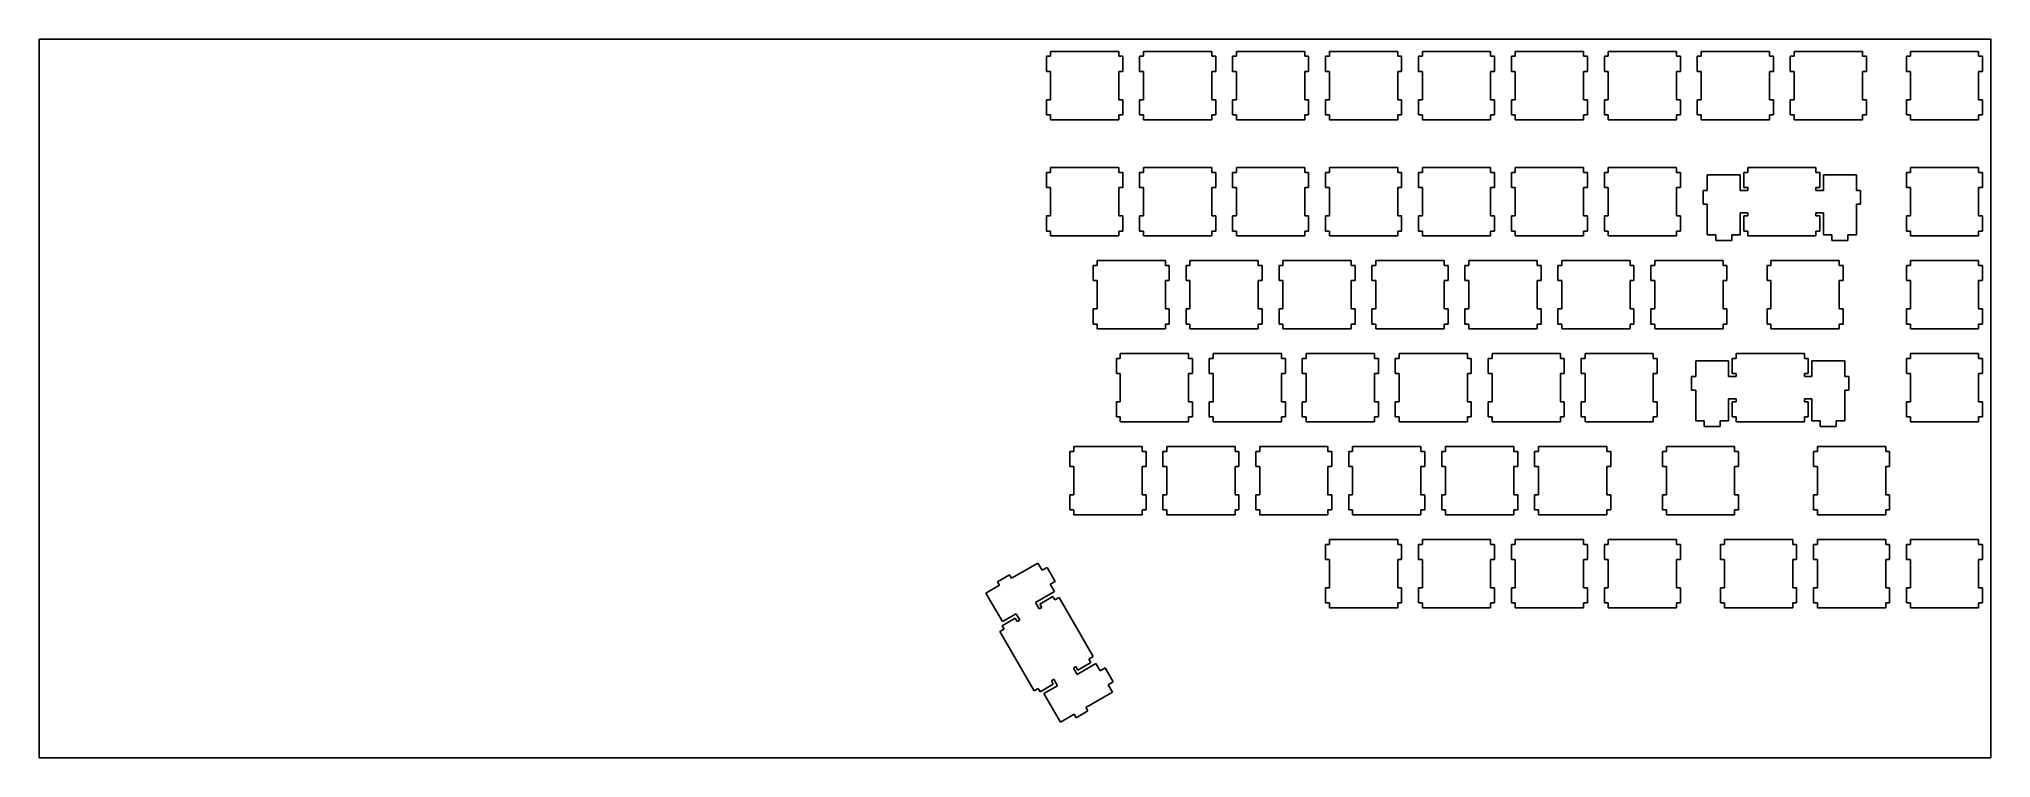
# Model space of a CAD drawing. Extents: x 0 to 400, y 0 to 148.
import ezdxf

# ---------------------------------------------------------------- set-up
doc = ezdxf.new("R2010")
doc.units = 0
doc.layers.get('0').update_dxf_attribs({"linetype": 'CONTINUOUS'})

msp = doc.modelspace()

# ---------------------------------------------------------------- linework, layer by layer
at = {"color": 0}
for p, q in [((0.0951, 147.719), (400.145, 147.719)), ((0.0951, 0.4231), (0.0951, 147.719)), ((207.407, 144.194), (206.606, 144.194)), ((206.606, 144.194), (206.606, 141.095)), ((207.407, 145.194), (207.407, 144.194)), ((221.407, 145.194), (207.407, 145.194)), ((221.407, 144.194), (221.407, 145.194)), ((222.206, 144.194), (221.407, 144.194)), ((222.206, 141.095), (222.206, 144.194)), ((226.457, 144.194), (225.656, 144.194)), ((225.656, 144.194), (225.656, 141.095)), ((226.457, 145.194), (226.457, 144.194)), ((240.457, 145.194), (226.457, 145.194)), ((240.457, 144.194), (240.457, 145.194)), ((241.256, 144.194), (240.457, 144.194)), ((241.256, 141.095), (241.256, 144.194)), ((245.507, 144.194), (244.706, 144.194)), ((244.706, 144.194), (244.706, 141.095)), ((245.507, 145.194), (245.507, 144.194)), ((259.507, 145.194), (245.507, 145.194)), ((259.507, 144.194), (259.507, 145.194)), ((260.306, 144.194), (259.507, 144.194)), ((260.306, 141.095), (260.306, 144.194)), ((264.557, 144.194), (263.756, 144.194)), ((263.756, 144.194), (263.756, 141.095)), ((264.557, 145.194), (264.557, 144.194)), ((278.557, 145.194), (264.557, 145.194)), ((278.557, 144.194), (278.557, 145.194)), ((279.356, 144.194), (278.557, 144.194)), ((279.356, 141.095), (279.356, 144.194)), ((283.607, 144.194), (282.806, 144.194)), ((282.806, 144.194), (282.806, 141.095)), ((283.607, 145.194), (283.607, 144.194)), ((297.607, 145.194), (283.607, 145.194)), ((297.607, 144.194), (297.607, 145.194)), ((298.406, 144.194), (297.607, 144.194)), ((298.406, 141.095), (298.406, 144.194)), ((302.657, 144.194), (301.856, 144.194)), ((301.856, 144.194), (301.856, 141.095)), ((302.657, 145.194), (302.657, 144.194)), ((316.657, 145.194), (302.657, 145.194)), ((316.657, 144.194), (316.657, 145.194)), ((317.456, 144.194), (316.657, 144.194)), ((317.456, 141.095), (317.456, 144.194)), ((321.707, 144.194), (320.906, 144.194)), ((320.906, 144.194), (320.906, 141.095)), ((321.707, 145.194), (321.707, 144.194)), ((335.707, 145.194), (321.707, 145.194)), ((335.707, 144.194), (335.707, 145.194)), ((336.506, 144.194), (335.707, 144.194)), ((336.506, 141.095), (336.506, 144.194)), ((340.757, 144.194), (339.956, 144.194)), ((339.956, 144.194), (339.956, 141.095)), ((340.757, 145.194), (340.757, 144.194)), ((354.757, 145.194), (340.757, 145.194)), ((354.757, 144.194), (354.757, 145.194)), ((355.558, 144.194), (354.757, 144.194)), ((355.558, 141.095), (355.558, 144.194)), ((359.809, 144.194), (359.008, 144.194)), ((359.008, 144.194), (359.008, 141.095)), ((359.809, 145.194), (359.809, 144.194)), ((373.807, 145.194), (359.809, 145.194)), ((373.807, 144.194), (373.807, 145.194)), ((374.608, 144.194), (373.807, 144.194)), ((374.608, 141.095), (374.608, 144.194)), ((383.621, 144.194), (382.82, 144.194)), ((382.82, 144.194), (382.82, 141.095)), ((383.621, 145.194), (383.621, 144.194)), ((397.619, 145.194), (383.621, 145.194)), ((397.619, 144.194), (397.619, 145.194)), ((398.42, 144.194), (397.619, 144.194)), ((398.42, 141.095), (398.42, 144.194)), ((400.145, 147.719), (400.145, 0.4231)), ((206.606, 141.095), (207.407, 141.095)), ((207.407, 141.095), (207.407, 135.295)), ((221.407, 135.295), (221.407, 141.095)), ((221.407, 141.095), (222.206, 141.095)), ((225.656, 141.095), (226.457, 141.095)), ((226.457, 141.095), (226.457, 135.295)), ((240.457, 135.295), (240.457, 141.095)), ((240.457, 141.095), (241.256, 141.095)), ((244.706, 141.095), (245.507, 141.095)), ((245.507, 141.095), (245.507, 135.295)), ((259.507, 135.295), (259.507, 141.095)), ((259.507, 141.095), (260.306, 141.095)), ((263.756, 141.095), (264.557, 141.095)), ((264.557, 141.095), (264.557, 135.295)), ((278.557, 135.295), (278.557, 141.095)), ((278.557, 141.095), (279.356, 141.095)), ((282.806, 141.095), (283.607, 141.095)), ((283.607, 141.095), (283.607, 135.295)), ((297.607, 135.295), (297.607, 141.095)), ((297.607, 141.095), (298.406, 141.095)), ((301.856, 141.095), (302.657, 141.095)), ((302.657, 141.095), (302.657, 135.295)), ((316.657, 135.295), (316.657, 141.095)), ((316.657, 141.095), (317.456, 141.095)), ((320.906, 141.095), (321.707, 141.095)), ((321.707, 141.095), (321.707, 135.295)), ((335.707, 135.295), (335.707, 141.095)), ((335.707, 141.095), (336.506, 141.095)), ((339.956, 141.095), (340.757, 141.095)), ((340.757, 141.095), (340.757, 135.295)), ((354.757, 135.295), (354.757, 141.095)), ((354.757, 141.095), (355.558, 141.095)), ((359.008, 141.095), (359.809, 141.095)), ((359.809, 141.095), (359.809, 135.295)), ((373.807, 135.295), (373.807, 141.095)), ((373.807, 141.095), (374.608, 141.095)), ((382.82, 141.095), (383.621, 141.095)), ((383.621, 141.095), (383.621, 135.295)), ((397.619, 135.295), (397.619, 141.095)), ((397.619, 141.095), (398.42, 141.095)), ((207.407, 135.295), (206.606, 135.295)), ((206.606, 135.295), (206.606, 132.194)), ((206.606, 132.194), (207.407, 132.194)), ((207.407, 132.194), (207.407, 131.195)), ((222.206, 135.295), (221.407, 135.295)), ((221.407, 131.195), (221.407, 132.194)), ((221.407, 132.194), (222.206, 132.194)), ((222.206, 132.194), (222.206, 135.295)), ((226.457, 135.295), (225.656, 135.295)), ((225.656, 135.295), (225.656, 132.194)), ((225.656, 132.194), (226.457, 132.194)), ((226.457, 132.194), (226.457, 131.195)), ((241.256, 135.295), (240.457, 135.295)), ((240.457, 131.195), (240.457, 132.194)), ((240.457, 132.194), (241.256, 132.194)), ((241.256, 132.194), (241.256, 135.295)), ((245.507, 135.295), (244.706, 135.295)), ((244.706, 135.295), (244.706, 132.194)), ((244.706, 132.194), (245.507, 132.194)), ((245.507, 132.194), (245.507, 131.195)), ((260.306, 135.295), (259.507, 135.295)), ((259.507, 131.195), (259.507, 132.194)), ((259.507, 132.194), (260.306, 132.194)), ((260.306, 132.194), (260.306, 135.295)), ((264.557, 135.295), (263.756, 135.295)), ((263.756, 135.295), (263.756, 132.194)), ((263.756, 132.194), (264.557, 132.194)), ((264.557, 132.194), (264.557, 131.195)), ((279.356, 135.295), (278.557, 135.295)), ((278.557, 131.195), (278.557, 132.194)), ((278.557, 132.194), (279.356, 132.194)), ((279.356, 132.194), (279.356, 135.295)), ((283.607, 135.295), (282.806, 135.295)), ((282.806, 135.295), (282.806, 132.194)), ((282.806, 132.194), (283.607, 132.194)), ((283.607, 132.194), (283.607, 131.195)), ((298.406, 135.295), (297.607, 135.295)), ((297.607, 131.195), (297.607, 132.194)), ((297.607, 132.194), (298.406, 132.194)), ((298.406, 132.194), (298.406, 135.295)), ((302.657, 135.295), (301.856, 135.295)), ((301.856, 135.295), (301.856, 132.194)), ((301.856, 132.194), (302.657, 132.194)), ((302.657, 132.194), (302.657, 131.195)), ((317.456, 135.295), (316.657, 135.295)), ((316.657, 131.195), (316.657, 132.194)), ((316.657, 132.194), (317.456, 132.194)), ((317.456, 132.194), (317.456, 135.295)), ((321.707, 135.295), (320.906, 135.295)), ((320.906, 135.295), (320.906, 132.194)), ((320.906, 132.194), (321.707, 132.194)), ((321.707, 132.194), (321.707, 131.195)), ((336.506, 135.295), (335.707, 135.295)), ((335.707, 131.195), (335.707, 132.194)), ((335.707, 132.194), (336.506, 132.194)), ((336.506, 132.194), (336.506, 135.295)), ((340.757, 135.295), (339.956, 135.295)), ((339.956, 135.295), (339.956, 132.194)), ((339.956, 132.194), (340.757, 132.194)), ((340.757, 132.194), (340.757, 131.195)), ((355.558, 135.295), (354.757, 135.295)), ((354.757, 131.195), (354.757, 132.194)), ((354.757, 132.194), (355.558, 132.194)), ((355.558, 132.194), (355.558, 135.295)), ((359.809, 135.295), (359.008, 135.295)), ((359.008, 135.295), (359.008, 132.194)), ((359.008, 132.194), (359.809, 132.194)), ((359.809, 132.194), (359.809, 131.195)), ((374.608, 135.295), (373.807, 135.295)), ((373.807, 131.195), (373.807, 132.194)), ((373.807, 132.194), (374.608, 132.194)), ((374.608, 132.194), (374.608, 135.295)), ((383.621, 135.295), (382.82, 135.295)), ((382.82, 135.295), (382.82, 132.194)), ((382.82, 132.194), (383.621, 132.194)), ((383.621, 132.194), (383.621, 131.195)), ((398.42, 135.295), (397.619, 135.295)), ((397.619, 131.195), (397.619, 132.194)), ((397.619, 132.194), (398.42, 132.194)), ((398.42, 132.194), (398.42, 135.295)), ((207.407, 131.195), (221.407, 131.195)), ((226.457, 131.195), (240.457, 131.195)), ((245.507, 131.195), (259.507, 131.195)), ((264.557, 131.195), (278.557, 131.195)), ((283.607, 131.195), (297.607, 131.195)), ((302.657, 131.195), (316.657, 131.195)), ((321.707, 131.195), (335.707, 131.195)), ((340.757, 131.195), (354.757, 131.195)), ((359.809, 131.195), (373.807, 131.195)), ((383.621, 131.195), (397.619, 131.195)), ((207.407, 120.383), (206.606, 120.383)), ((206.606, 120.383), (206.606, 117.282)), ((207.407, 121.382), (207.407, 120.383)), ((221.407, 121.382), (207.407, 121.382)), ((221.407, 120.383), (221.407, 121.382)), ((222.206, 120.383), (221.407, 120.383)), ((222.206, 117.282), (222.206, 120.383)), ((226.457, 120.383), (225.656, 120.383)), ((225.656, 120.383), (225.656, 117.282)), ((226.457, 121.382), (226.457, 120.383)), ((240.457, 121.382), (226.457, 121.382)), ((240.457, 120.383), (240.457, 121.382)), ((241.256, 120.383), (240.457, 120.383)), ((241.256, 117.282), (241.256, 120.383)), ((245.507, 120.383), (244.706, 120.383)), ((244.706, 120.383), (244.706, 117.282)), ((245.507, 121.382), (245.507, 120.383)), ((259.507, 121.382), (245.507, 121.382)), ((259.507, 120.383), (259.507, 121.382)), ((260.306, 120.383), (259.507, 120.383)), ((260.306, 117.282), (260.306, 120.383)), ((264.557, 120.383), (263.756, 120.383)), ((263.756, 120.383), (263.756, 117.282)), ((264.557, 121.382), (264.557, 120.383)), ((278.557, 121.382), (264.557, 121.382)), ((278.557, 120.383), (278.557, 121.382)), ((279.356, 120.383), (278.557, 120.383)), ((279.356, 117.282), (279.356, 120.383)), ((283.607, 120.383), (282.806, 120.383)), ((282.806, 120.383), (282.806, 117.282)), ((283.607, 121.382), (283.607, 120.383)), ((297.607, 121.382), (283.607, 121.382)), ((297.607, 120.383), (297.607, 121.382)), ((298.406, 120.383), (297.607, 120.383)), ((298.406, 117.282), (298.406, 120.383)), ((302.657, 120.383), (301.856, 120.383)), ((301.856, 120.383), (301.856, 117.282)), ((302.657, 121.382), (302.657, 120.383)), ((316.657, 121.382), (302.657, 121.382)), ((316.657, 120.383), (316.657, 121.382)), ((317.456, 120.383), (316.657, 120.383)), ((317.456, 117.282), (317.456, 120.383)), ((321.707, 120.383), (320.906, 120.383)), ((320.906, 120.383), (320.906, 117.282)), ((321.707, 121.382), (321.707, 120.383)), ((335.707, 121.382), (321.707, 121.382)), ((335.707, 120.383), (335.707, 121.382)), ((336.506, 120.383), (335.707, 120.383)), ((336.506, 117.282), (336.506, 120.383)), ((350.282, 120.383), (349.481, 120.383)), ((349.481, 120.383), (349.481, 117.282)), ((350.282, 121.382), (350.282, 120.383)), ((364.282, 121.382), (350.282, 121.382)), ((364.282, 120.383), (364.282, 121.382)), ((365.083, 120.383), (364.282, 120.383)), ((365.083, 117.282), (365.083, 120.383)), ((383.621, 120.383), (382.82, 120.383)), ((382.82, 120.383), (382.82, 117.282)), ((383.621, 121.382), (383.621, 120.383)), ((397.619, 121.382), (383.621, 121.382)), ((397.619, 120.383), (397.619, 121.382)), ((398.42, 120.383), (397.619, 120.383)), ((398.42, 117.282), (398.42, 120.383)), ((206.606, 117.282), (207.407, 117.282)), ((207.407, 117.282), (207.407, 111.482)), ((221.407, 111.482), (221.407, 117.282)), ((221.407, 117.282), (222.206, 117.282)), ((225.656, 117.282), (226.457, 117.282)), ((226.457, 117.282), (226.457, 111.482)), ((240.457, 111.482), (240.457, 117.282)), ((240.457, 117.282), (241.256, 117.282)), ((244.706, 117.282), (245.507, 117.282)), ((245.507, 117.282), (245.507, 111.482)), ((259.507, 111.482), (259.507, 117.282)), ((259.507, 117.282), (260.306, 117.282)), ((263.756, 117.282), (264.557, 117.282)), ((264.557, 117.282), (264.557, 111.482)), ((278.557, 111.482), (278.557, 117.282)), ((278.557, 117.282), (279.356, 117.282)), ((282.806, 117.282), (283.607, 117.282)), ((283.607, 117.282), (283.607, 111.482)), ((297.607, 111.482), (297.607, 117.282)), ((297.607, 117.282), (298.406, 117.282)), ((301.856, 117.282), (302.657, 117.282)), ((302.657, 117.282), (302.657, 111.482)), ((316.657, 111.482), (316.657, 117.282)), ((316.657, 117.282), (317.456, 117.282)), ((320.906, 117.282), (321.707, 117.282)), ((321.707, 117.282), (321.707, 111.482)), ((335.707, 111.482), (335.707, 117.282)), ((335.707, 117.282), (336.506, 117.282)), ((342.007, 116.683), (341.182, 116.683)), ((341.182, 116.683), (341.182, 113.882)), ((348.757, 119.913), (342.007, 119.913)), ((342.007, 119.913), (342.007, 116.683)), ((348.757, 116.683), (348.757, 119.913)), ((350.282, 116.683), (348.757, 116.683)), ((349.481, 117.282), (350.282, 117.282)), ((350.282, 117.282), (350.282, 116.683)), ((364.282, 116.683), (364.282, 117.282)), ((364.282, 117.282), (365.083, 117.282)), ((365.806, 116.683), (364.282, 116.683)), ((372.558, 119.913), (365.806, 119.913)), ((365.806, 119.913), (365.806, 116.683)), ((372.558, 116.683), (372.558, 119.913)), ((373.38, 116.683), (372.558, 116.683)), ((373.38, 113.882), (373.38, 116.683)), ((382.82, 117.282), (383.621, 117.282)), ((383.621, 117.282), (383.621, 111.482)), ((397.619, 111.482), (397.619, 117.282)), ((397.619, 117.282), (398.42, 117.282)), ((341.182, 113.882), (342.007, 113.882)), ((342.007, 113.882), (342.007, 107.612)), ((348.757, 107.612), (348.757, 112.083)), ((348.757, 112.083), (350.282, 112.083)), ((350.282, 112.083), (350.282, 111.482)), ((364.282, 111.482), (364.282, 112.083)), ((364.282, 112.083), (365.806, 112.083)), ((365.806, 112.083), (365.806, 107.612)), ((372.558, 107.612), (372.558, 113.882)), ((372.558, 113.882), (373.38, 113.882)), ((207.407, 111.482), (206.606, 111.482)), ((206.606, 111.482), (206.606, 108.383)), ((206.606, 108.383), (207.407, 108.383)), ((207.407, 108.383), (207.407, 107.382)), ((222.206, 111.482), (221.407, 111.482)), ((221.407, 107.382), (221.407, 108.383)), ((221.407, 108.383), (222.206, 108.383)), ((222.206, 108.383), (222.206, 111.482)), ((226.457, 111.482), (225.656, 111.482)), ((225.656, 111.482), (225.656, 108.383)), ((225.656, 108.383), (226.457, 108.383)), ((226.457, 108.383), (226.457, 107.382)), ((241.256, 111.482), (240.457, 111.482)), ((240.457, 107.382), (240.457, 108.383)), ((240.457, 108.383), (241.256, 108.383)), ((241.256, 108.383), (241.256, 111.482)), ((245.507, 111.482), (244.706, 111.482)), ((244.706, 111.482), (244.706, 108.383)), ((244.706, 108.383), (245.507, 108.383)), ((245.507, 108.383), (245.507, 107.382)), ((260.306, 111.482), (259.507, 111.482)), ((259.507, 107.382), (259.507, 108.383)), ((259.507, 108.383), (260.306, 108.383)), ((260.306, 108.383), (260.306, 111.482)), ((264.557, 111.482), (263.756, 111.482)), ((263.756, 111.482), (263.756, 108.383)), ((263.756, 108.383), (264.557, 108.383)), ((264.557, 108.383), (264.557, 107.382)), ((279.356, 111.482), (278.557, 111.482)), ((278.557, 107.382), (278.557, 108.383)), ((278.557, 108.383), (279.356, 108.383)), ((279.356, 108.383), (279.356, 111.482)), ((283.607, 111.482), (282.806, 111.482)), ((282.806, 111.482), (282.806, 108.383)), ((282.806, 108.383), (283.607, 108.383)), ((283.607, 108.383), (283.607, 107.382)), ((298.406, 111.482), (297.607, 111.482)), ((297.607, 107.382), (297.607, 108.383)), ((297.607, 108.383), (298.406, 108.383)), ((298.406, 108.383), (298.406, 111.482)), ((302.657, 111.482), (301.856, 111.482)), ((301.856, 111.482), (301.856, 108.383)), ((301.856, 108.383), (302.657, 108.383)), ((302.657, 108.383), (302.657, 107.382)), ((317.456, 111.482), (316.657, 111.482)), ((316.657, 107.382), (316.657, 108.383)), ((316.657, 108.383), (317.456, 108.383)), ((317.456, 108.383), (317.456, 111.482)), ((321.707, 111.482), (320.906, 111.482)), ((320.906, 111.482), (320.906, 108.383)), ((320.906, 108.383), (321.707, 108.383)), ((321.707, 108.383), (321.707, 107.382)), ((336.506, 111.482), (335.707, 111.482)), ((335.707, 107.382), (335.707, 108.383)), ((335.707, 108.383), (336.506, 108.383)), ((336.506, 108.383), (336.506, 111.482)), ((350.282, 111.482), (349.481, 111.482)), ((349.481, 111.482), (349.481, 108.383)), ((349.481, 108.383), (350.282, 108.383)), ((350.282, 108.383), (350.282, 107.382)), ((365.083, 111.482), (364.282, 111.482)), ((364.282, 107.382), (364.282, 108.383)), ((364.282, 108.383), (365.083, 108.383)), ((365.083, 108.383), (365.083, 111.482)), ((383.621, 111.482), (382.82, 111.482)), ((382.82, 111.482), (382.82, 108.383)), ((382.82, 108.383), (383.621, 108.383)), ((383.621, 108.383), (383.621, 107.382)), ((398.42, 111.482), (397.619, 111.482)), ((397.619, 107.382), (397.619, 108.383)), ((397.619, 108.383), (398.42, 108.383)), ((398.42, 108.383), (398.42, 111.482)), ((207.407, 107.382), (221.407, 107.382)), ((226.457, 107.382), (240.457, 107.382)), ((245.507, 107.382), (259.507, 107.382)), ((264.557, 107.382), (278.557, 107.382)), ((283.607, 107.382), (297.607, 107.382)), ((302.657, 107.382), (316.657, 107.382)), ((321.707, 107.382), (335.707, 107.382)), ((342.007, 107.612), (343.731, 107.612)), ((343.731, 107.612), (343.731, 106.412)), ((343.731, 106.412), (347.031, 106.412)), ((347.031, 106.412), (347.031, 107.612)), ((347.031, 107.612), (348.757, 107.612)), ((350.282, 107.382), (364.282, 107.382)), ((365.806, 107.612), (367.531, 107.612)), ((367.531, 107.612), (367.531, 106.412)), ((367.531, 106.412), (370.833, 106.412)), ((370.833, 106.412), (370.833, 107.612)), ((370.833, 107.612), (372.558, 107.612)), ((383.621, 107.382), (397.619, 107.382)), ((216.932, 101.333), (216.131, 101.333)), ((216.131, 101.333), (216.131, 98.232)), ((216.932, 102.332), (216.932, 101.333)), ((230.932, 102.332), (216.932, 102.332)), ((230.932, 101.333), (230.932, 102.332)), ((231.731, 101.333), (230.932, 101.333)), ((231.731, 98.232), (231.731, 101.333)), ((235.982, 101.333), (235.181, 101.333)), ((235.181, 101.333), (235.181, 98.232)), ((235.982, 102.332), (235.982, 101.333)), ((249.982, 102.332), (235.982, 102.332)), ((249.982, 101.333), (249.982, 102.332)), ((250.781, 101.333), (249.982, 101.333)), ((250.781, 98.232), (250.781, 101.333)), ((255.032, 101.333), (254.231, 101.333)), ((254.231, 101.333), (254.231, 98.232)), ((255.032, 102.332), (255.032, 101.333)), ((269.032, 102.332), (255.032, 102.332)), ((269.032, 101.333), (269.032, 102.332)), ((269.831, 101.333), (269.032, 101.333)), ((269.831, 98.232), (269.831, 101.333)), ((274.082, 101.333), (273.281, 101.333)), ((273.281, 101.333), (273.281, 98.232)), ((274.082, 102.332), (274.082, 101.333)), ((288.082, 102.332), (274.082, 102.332)), ((288.082, 101.333), (288.082, 102.332)), ((288.881, 101.333), (288.082, 101.333)), ((288.881, 98.232), (288.881, 101.333)), ((293.132, 101.333), (292.331, 101.333)), ((292.331, 101.333), (292.331, 98.232)), ((293.132, 102.332), (293.132, 101.333)), ((307.132, 102.332), (293.132, 102.332)), ((307.132, 101.333), (307.132, 102.332)), ((307.931, 101.333), (307.132, 101.333)), ((307.931, 98.232), (307.931, 101.333)), ((312.182, 101.333), (311.381, 101.333)), ((311.381, 101.333), (311.381, 98.232)), ((312.182, 102.332), (312.182, 101.333)), ((326.182, 102.332), (312.182, 102.332)), ((326.182, 101.333), (326.182, 102.332)), ((326.981, 101.333), (326.182, 101.333)), ((326.981, 98.232), (326.981, 101.333)), ((331.232, 101.333), (330.431, 101.333)), ((330.431, 101.333), (330.431, 98.232)), ((331.232, 102.332), (331.232, 101.333)), ((345.232, 102.332), (331.232, 102.332)), ((345.232, 101.333), (345.232, 102.332)), ((346.031, 101.333), (345.232, 101.333)), ((346.031, 98.232), (346.031, 101.333)), ((355.046, 101.333), (354.245, 101.333)), ((354.245, 101.333), (354.245, 98.232)), ((355.046, 102.332), (355.046, 101.333)), ((369.044, 102.332), (355.046, 102.332)), ((369.044, 101.333), (369.044, 102.332)), ((369.845, 101.333), (369.044, 101.333)), ((369.845, 98.232), (369.845, 101.333)), ((383.621, 101.333), (382.82, 101.333)), ((382.82, 101.333), (382.82, 98.232)), ((383.621, 102.332), (383.621, 101.333)), ((397.619, 102.332), (383.621, 102.332)), ((397.619, 101.333), (397.619, 102.332)), ((398.42, 101.333), (397.619, 101.333)), ((398.42, 98.232), (398.42, 101.333)), ((216.131, 98.232), (216.932, 98.232)), ((216.932, 98.232), (216.932, 92.432)), ((230.932, 92.432), (230.932, 98.232)), ((230.932, 98.232), (231.731, 98.232)), ((235.181, 98.232), (235.982, 98.232)), ((235.982, 98.232), (235.982, 92.432)), ((249.982, 92.432), (249.982, 98.232)), ((249.982, 98.232), (250.781, 98.232)), ((254.231, 98.232), (255.032, 98.232)), ((255.032, 98.232), (255.032, 92.432)), ((269.032, 92.432), (269.032, 98.232)), ((269.032, 98.232), (269.831, 98.232)), ((273.281, 98.232), (274.082, 98.232)), ((274.082, 98.232), (274.082, 92.432)), ((288.082, 92.432), (288.082, 98.232)), ((288.082, 98.232), (288.881, 98.232)), ((292.331, 98.232), (293.132, 98.232)), ((293.132, 98.232), (293.132, 92.432)), ((307.132, 92.432), (307.132, 98.232)), ((307.132, 98.232), (307.931, 98.232)), ((311.381, 98.232), (312.182, 98.232)), ((312.182, 98.232), (312.182, 92.432)), ((326.182, 92.432), (326.182, 98.232)), ((326.182, 98.232), (326.981, 98.232)), ((330.431, 98.232), (331.232, 98.232)), ((331.232, 98.232), (331.232, 92.432)), ((345.232, 92.432), (345.232, 98.232)), ((345.232, 98.232), (346.031, 98.232)), ((354.245, 98.232), (355.046, 98.232)), ((355.046, 98.232), (355.046, 92.432)), ((369.044, 92.432), (369.044, 98.232)), ((369.044, 98.232), (369.845, 98.232)), ((382.82, 98.232), (383.621, 98.232)), ((383.621, 98.232), (383.621, 92.432)), ((397.619, 92.432), (397.619, 98.232)), ((397.619, 98.232), (398.42, 98.232)), ((216.932, 92.432), (216.131, 92.432)), ((216.131, 92.432), (216.131, 89.3329)), ((231.731, 92.432), (230.932, 92.432)), ((231.731, 89.3329), (231.731, 92.432)), ((235.982, 92.432), (235.181, 92.432)), ((235.181, 92.432), (235.181, 89.3329)), ((250.781, 92.432), (249.982, 92.432)), ((250.781, 89.3329), (250.781, 92.432)), ((255.032, 92.432), (254.231, 92.432)), ((254.231, 92.432), (254.231, 89.3329)), ((269.831, 92.432), (269.032, 92.432)), ((269.831, 89.3329), (269.831, 92.432)), ((274.082, 92.432), (273.281, 92.432)), ((273.281, 92.432), (273.281, 89.3329)), ((288.881, 92.432), (288.082, 92.432)), ((288.881, 89.3329), (288.881, 92.432)), ((293.132, 92.432), (292.331, 92.432)), ((292.331, 92.432), (292.331, 89.3329)), ((307.931, 92.432), (307.132, 92.432)), ((307.931, 89.3329), (307.931, 92.432)), ((312.182, 92.432), (311.381, 92.432)), ((311.381, 92.432), (311.381, 89.3329)), ((326.981, 92.432), (326.182, 92.432)), ((326.981, 89.3329), (326.981, 92.432)), ((331.232, 92.432), (330.431, 92.432)), ((330.431, 92.432), (330.431, 89.3329)), ((346.031, 92.432), (345.232, 92.432)), ((346.031, 89.3329), (346.031, 92.432)), ((355.046, 92.432), (354.245, 92.432)), ((354.245, 92.432), (354.245, 89.3329)), ((369.845, 92.432), (369.044, 92.432)), ((369.845, 89.3329), (369.845, 92.432)), ((383.621, 92.432), (382.82, 92.432)), ((382.82, 92.432), (382.82, 89.3329)), ((398.42, 92.432), (397.619, 92.432)), ((398.42, 89.3329), (398.42, 92.432)), ((216.131, 89.3329), (216.932, 89.3329)), ((216.932, 89.3329), (216.932, 88.3324)), ((216.932, 88.3324), (230.932, 88.3324)), ((230.932, 88.3324), (230.932, 89.3329)), ((230.932, 89.3329), (231.731, 89.3329)), ((235.181, 89.3329), (235.982, 89.3329)), ((235.982, 89.3329), (235.982, 88.3324)), ((235.982, 88.3324), (249.982, 88.3324)), ((249.982, 88.3324), (249.982, 89.3329)), ((249.982, 89.3329), (250.781, 89.3329)), ((254.231, 89.3329), (255.032, 89.3329)), ((255.032, 89.3329), (255.032, 88.3324)), ((255.032, 88.3324), (269.032, 88.3324)), ((269.032, 88.3324), (269.032, 89.3329)), ((269.032, 89.3329), (269.831, 89.3329)), ((273.281, 89.3329), (274.082, 89.3329)), ((274.082, 89.3329), (274.082, 88.3324)), ((274.082, 88.3324), (288.082, 88.3324)), ((288.082, 88.3324), (288.082, 89.3329)), ((288.082, 89.3329), (288.881, 89.3329)), ((292.331, 89.3329), (293.132, 89.3329)), ((293.132, 89.3329), (293.132, 88.3324)), ((293.132, 88.3324), (307.132, 88.3324)), ((307.132, 88.3324), (307.132, 89.3329)), ((307.132, 89.3329), (307.931, 89.3329)), ((311.381, 89.3329), (312.182, 89.3329)), ((312.182, 89.3329), (312.182, 88.3324)), ((312.182, 88.3324), (326.182, 88.3324)), ((326.182, 88.3324), (326.182, 89.3329)), ((326.182, 89.3329), (326.981, 89.3329)), ((330.431, 89.3329), (331.232, 89.3329)), ((331.232, 89.3329), (331.232, 88.3324)), ((331.232, 88.3324), (345.232, 88.3324)), ((345.232, 88.3324), (345.232, 89.3329)), ((345.232, 89.3329), (346.031, 89.3329)), ((354.245, 89.3329), (355.046, 89.3329)), ((355.046, 89.3329), (355.046, 88.3324)), ((355.046, 88.3324), (369.044, 88.3324)), ((369.044, 88.3324), (369.044, 89.3329)), ((369.044, 89.3329), (369.845, 89.3329)), ((382.82, 89.3329), (383.621, 89.3329)), ((383.621, 89.3329), (383.621, 88.3324)), ((383.621, 88.3324), (397.619, 88.3324)), ((397.619, 88.3324), (397.619, 89.3329)), ((397.619, 89.3329), (398.42, 89.3329)), ((221.695, 82.2826), (220.894, 82.2826)), ((220.894, 82.2826), (220.894, 79.182)), ((221.695, 83.2817), (221.695, 82.2826)), ((235.694, 83.2817), (221.695, 83.2817)), ((235.694, 82.2826), (235.694, 83.2817)), ((236.495, 82.2826), (235.694, 82.2826)), ((236.495, 79.182), (236.495, 82.2826)), ((240.745, 82.2826), (239.944, 82.2826)), ((239.944, 82.2826), (239.944, 79.182)), ((240.745, 83.2817), (240.745, 82.2826)), ((254.744, 83.2817), (240.745, 83.2817)), ((254.744, 82.2826), (254.744, 83.2817)), ((255.545, 82.2826), (254.744, 82.2826)), ((255.545, 79.182), (255.545, 82.2826)), ((259.795, 82.2826), (258.994, 82.2826)), ((258.994, 82.2826), (258.994, 79.182)), ((259.795, 83.2817), (259.795, 82.2826)), ((273.794, 83.2817), (259.795, 83.2817)), ((273.794, 82.2826), (273.794, 83.2817)), ((274.595, 82.2826), (273.794, 82.2826)), ((274.595, 79.182), (274.595, 82.2826)), ((278.845, 82.2826), (278.044, 82.2826)), ((278.044, 82.2826), (278.044, 79.182)), ((278.845, 83.2817), (278.845, 82.2826)), ((292.844, 83.2817), (278.845, 83.2817)), ((292.844, 82.2826), (292.844, 83.2817)), ((293.645, 82.2826), (292.844, 82.2826)), ((293.645, 79.182), (293.645, 82.2826)), ((297.895, 82.2826), (297.094, 82.2826)), ((297.094, 82.2826), (297.094, 79.182)), ((297.895, 83.2817), (297.895, 82.2826)), ((311.894, 83.2817), (297.895, 83.2817)), ((311.894, 82.2826), (311.894, 83.2817)), ((312.695, 82.2826), (311.894, 82.2826)), ((312.695, 79.182), (312.695, 82.2826)), ((316.945, 82.2826), (316.144, 82.2826)), ((316.144, 82.2826), (316.144, 79.182)), ((316.945, 83.2817), (316.945, 82.2826)), ((330.944, 83.2817), (316.945, 83.2817)), ((330.944, 82.2826), (330.944, 83.2817)), ((331.745, 82.2826), (330.944, 82.2826)), ((331.745, 79.182), (331.745, 82.2826)), ((346.376, 81.8127), (339.626, 81.8127)), ((339.626, 81.8127), (339.626, 78.5827)), ((346.376, 78.5827), (346.376, 81.8127)), ((347.901, 82.2826), (347.1, 82.2826)), ((347.1, 82.2826), (347.1, 79.182)), ((347.901, 83.2817), (347.901, 82.2826)), ((361.901, 83.2817), (347.901, 83.2817)), ((361.901, 82.2826), (361.901, 83.2817)), ((362.701, 82.2826), (361.901, 82.2826)), ((362.701, 79.182), (362.701, 82.2826)), ((370.177, 81.8127), (363.425, 81.8127)), ((363.425, 81.8127), (363.425, 78.5827)), ((370.177, 78.5827), (370.177, 81.8127)), ((383.621, 82.2826), (382.82, 82.2826)), ((382.82, 82.2826), (382.82, 79.182)), ((383.621, 83.2817), (383.621, 82.2826)), ((397.619, 83.2817), (383.621, 83.2817)), ((397.619, 82.2826), (397.619, 83.2817)), ((398.42, 82.2826), (397.619, 82.2826)), ((398.42, 79.182), (398.42, 82.2826)), ((220.894, 79.182), (221.695, 79.182)), ((221.695, 79.182), (221.695, 73.382)), ((235.694, 73.382), (235.694, 79.182)), ((235.694, 79.182), (236.495, 79.182)), ((239.944, 79.182), (240.745, 79.182)), ((240.745, 79.182), (240.745, 73.382)), ((254.744, 73.382), (254.744, 79.182)), ((254.744, 79.182), (255.545, 79.182)), ((258.994, 79.182), (259.795, 79.182)), ((259.795, 79.182), (259.795, 73.382)), ((273.794, 73.382), (273.794, 79.182)), ((273.794, 79.182), (274.595, 79.182)), ((278.044, 79.182), (278.845, 79.182)), ((278.845, 79.182), (278.845, 73.382)), ((292.844, 73.382), (292.844, 79.182)), ((292.844, 79.182), (293.645, 79.182)), ((297.094, 79.182), (297.895, 79.182)), ((297.895, 79.182), (297.895, 73.382)), ((311.894, 73.382), (311.894, 79.182)), ((311.894, 79.182), (312.695, 79.182)), ((316.144, 79.182), (316.945, 79.182)), ((316.945, 79.182), (316.945, 73.382)), ((330.944, 73.382), (330.944, 79.182)), ((330.944, 79.182), (331.745, 79.182)), ((339.626, 78.5827), (338.8, 78.5827)), ((338.8, 78.5827), (338.8, 75.7823)), ((347.901, 78.5827), (346.376, 78.5827)), ((347.1, 79.182), (347.901, 79.182)), ((347.901, 79.182), (347.901, 78.5827)), ((361.901, 78.5827), (361.901, 79.182)), ((361.901, 79.182), (362.701, 79.182)), ((363.425, 78.5827), (361.901, 78.5827)), ((371.002, 78.5827), (370.177, 78.5827)), ((371.002, 75.7823), (371.002, 78.5827)), ((382.82, 79.182), (383.621, 79.182)), ((383.621, 79.182), (383.621, 73.382)), ((397.619, 73.382), (397.619, 79.182)), ((397.619, 79.182), (398.42, 79.182)), ((221.695, 73.382), (220.894, 73.382)), ((220.894, 73.382), (220.894, 70.2829)), ((236.495, 73.382), (235.694, 73.382)), ((236.495, 70.2829), (236.495, 73.382)), ((240.745, 73.382), (239.944, 73.382)), ((239.944, 73.382), (239.944, 70.2829)), ((255.545, 73.382), (254.744, 73.382)), ((255.545, 70.2829), (255.545, 73.382)), ((259.795, 73.382), (258.994, 73.382)), ((258.994, 73.382), (258.994, 70.2829)), ((274.595, 73.382), (273.794, 73.382)), ((274.595, 70.2829), (274.595, 73.382)), ((278.845, 73.382), (278.044, 73.382)), ((278.044, 73.382), (278.044, 70.2829)), ((293.645, 73.382), (292.844, 73.382)), ((293.645, 70.2829), (293.645, 73.382)), ((297.895, 73.382), (297.094, 73.382)), ((297.094, 73.382), (297.094, 70.2829)), ((312.695, 73.382), (311.894, 73.382)), ((312.695, 70.2829), (312.695, 73.382)), ((316.945, 73.382), (316.144, 73.382)), ((316.144, 73.382), (316.144, 70.2829)), ((331.745, 73.382), (330.944, 73.382)), ((331.745, 70.2829), (331.745, 73.382)), ((338.8, 75.7823), (339.626, 75.7823)), ((339.626, 75.7823), (339.626, 69.5124)), ((346.376, 69.5124), (346.376, 73.9828)), ((346.376, 73.9828), (347.901, 73.9828)), ((347.901, 73.382), (347.1, 73.382)), ((347.1, 73.382), (347.1, 70.2829)), ((347.901, 73.9828), (347.901, 73.382)), ((361.901, 73.382), (361.901, 73.9828)), ((361.901, 73.9828), (363.425, 73.9828)), ((362.701, 73.382), (361.901, 73.382)), ((362.701, 70.2829), (362.701, 73.382)), ((363.425, 73.9828), (363.425, 69.5124)), ((370.177, 69.5124), (370.177, 75.7823)), ((370.177, 75.7823), (371.002, 75.7823)), ((383.621, 73.382), (382.82, 73.382)), ((382.82, 73.382), (382.82, 70.2829)), ((398.42, 73.382), (397.619, 73.382)), ((398.42, 70.2829), (398.42, 73.382)), ((220.894, 70.2829), (221.695, 70.2829)), ((221.695, 70.2829), (221.695, 69.2824)), ((221.695, 69.2824), (235.694, 69.2824)), ((235.694, 69.2824), (235.694, 70.2829)), ((235.694, 70.2829), (236.495, 70.2829)), ((239.944, 70.2829), (240.745, 70.2829)), ((240.745, 70.2829), (240.745, 69.2824)), ((240.745, 69.2824), (254.744, 69.2824)), ((254.744, 69.2824), (254.744, 70.2829)), ((254.744, 70.2829), (255.545, 70.2829)), ((258.994, 70.2829), (259.795, 70.2829)), ((259.795, 70.2829), (259.795, 69.2824)), ((259.795, 69.2824), (273.794, 69.2824)), ((273.794, 69.2824), (273.794, 70.2829)), ((273.794, 70.2829), (274.595, 70.2829)), ((278.044, 70.2829), (278.845, 70.2829)), ((278.845, 70.2829), (278.845, 69.2824)), ((278.845, 69.2824), (292.844, 69.2824)), ((292.844, 69.2824), (292.844, 70.2829)), ((292.844, 70.2829), (293.645, 70.2829)), ((297.094, 70.2829), (297.895, 70.2829)), ((297.895, 70.2829), (297.895, 69.2824)), ((297.895, 69.2824), (311.894, 69.2824)), ((311.894, 69.2824), (311.894, 70.2829)), ((311.894, 70.2829), (312.695, 70.2829)), ((316.144, 70.2829), (316.945, 70.2829)), ((316.945, 70.2829), (316.945, 69.2824)), ((316.945, 69.2824), (330.944, 69.2824)), ((330.944, 69.2824), (330.944, 70.2829)), ((330.944, 70.2829), (331.745, 70.2829)), ((339.626, 69.5124), (341.351, 69.5124)), ((341.351, 69.5124), (341.351, 68.3122)), ((341.351, 68.3122), (344.65, 68.3122)), ((344.65, 68.3122), (344.65, 69.5124)), ((344.65, 69.5124), (346.376, 69.5124)), ((347.1, 70.2829), (347.901, 70.2829)), ((347.901, 70.2829), (347.901, 69.2824)), ((347.901, 69.2824), (361.901, 69.2824)), ((361.901, 69.2824), (361.901, 70.2829)), ((361.901, 70.2829), (362.701, 70.2829)), ((363.425, 69.5124), (365.15, 69.5124)), ((365.15, 69.5124), (365.15, 68.3122)), ((365.15, 68.3122), (368.452, 68.3122)), ((368.452, 68.3122), (368.452, 69.5124)), ((368.452, 69.5124), (370.177, 69.5124)), ((382.82, 70.2829), (383.621, 70.2829)), ((383.621, 70.2829), (383.621, 69.2824)), ((383.621, 69.2824), (397.619, 69.2824)), ((397.619, 69.2824), (397.619, 70.2829)), ((397.619, 70.2829), (398.42, 70.2829)), ((212.17, 64.2317), (212.17, 63.2326)), ((226.169, 64.2317), (212.17, 64.2317)), ((226.169, 63.2326), (226.169, 64.2317)), ((231.22, 64.2317), (231.22, 63.2326)), ((245.219, 64.2317), (231.22, 64.2317)), ((245.219, 63.2326), (245.219, 64.2317)), ((250.27, 64.2317), (250.27, 63.2326)), ((264.269, 64.2317), (250.27, 64.2317)), ((264.269, 63.2326), (264.269, 64.2317)), ((269.32, 64.2317), (269.32, 63.2326)), ((283.319, 64.2317), (269.32, 64.2317)), ((283.319, 63.2326), (283.319, 64.2317)), ((288.37, 64.2317), (288.37, 63.2326)), ((302.369, 64.2317), (288.37, 64.2317)), ((302.369, 63.2326), (302.369, 64.2317)), ((307.42, 64.2317), (307.42, 63.2326)), ((321.419, 64.2317), (307.42, 64.2317)), ((321.419, 63.2326), (321.419, 64.2317)), ((333.612, 64.2317), (333.612, 63.2326)), ((347.613, 64.2317), (333.612, 64.2317)), ((347.613, 63.2326), (347.613, 64.2317)), ((364.571, 64.2317), (364.571, 63.2326)), ((378.569, 64.2317), (364.571, 64.2317)), ((378.569, 63.2326), (378.569, 64.2317)), ((212.17, 63.2326), (211.369, 63.2326)), ((211.369, 63.2326), (211.369, 60.132)), ((211.369, 60.132), (212.17, 60.132)), ((212.17, 60.132), (212.17, 54.332)), ((226.97, 63.2326), (226.169, 63.2326)), ((226.169, 54.332), (226.169, 60.132)), ((226.169, 60.132), (226.97, 60.132)), ((226.97, 60.132), (226.97, 63.2326)), ((231.22, 63.2326), (230.419, 63.2326)), ((230.419, 63.2326), (230.419, 60.132)), ((230.419, 60.132), (231.22, 60.132)), ((231.22, 60.132), (231.22, 54.332)), ((246.02, 63.2326), (245.219, 63.2326)), ((245.219, 54.332), (245.219, 60.132)), ((245.219, 60.132), (246.02, 60.132)), ((246.02, 60.132), (246.02, 63.2326)), ((250.27, 63.2326), (249.469, 63.2326)), ((249.469, 63.2326), (249.469, 60.132)), ((249.469, 60.132), (250.27, 60.132)), ((250.27, 60.132), (250.27, 54.332)), ((265.07, 63.2326), (264.269, 63.2326)), ((264.269, 54.332), (264.269, 60.132)), ((264.269, 60.132), (265.07, 60.132)), ((265.07, 60.132), (265.07, 63.2326)), ((269.32, 63.2326), (268.519, 63.2326)), ((268.519, 63.2326), (268.519, 60.132)), ((268.519, 60.132), (269.32, 60.132)), ((269.32, 60.132), (269.32, 54.332)), ((284.12, 63.2326), (283.319, 63.2326)), ((283.319, 54.332), (283.319, 60.132)), ((283.319, 60.132), (284.12, 60.132)), ((284.12, 60.132), (284.12, 63.2326)), ((288.37, 63.2326), (287.569, 63.2326)), ((287.569, 63.2326), (287.569, 60.132)), ((287.569, 60.132), (288.37, 60.132)), ((288.37, 60.132), (288.37, 54.332)), ((303.17, 63.2326), (302.369, 63.2326)), ((302.369, 54.332), (302.369, 60.132)), ((302.369, 60.132), (303.17, 60.132)), ((303.17, 60.132), (303.17, 63.2326)), ((307.42, 63.2326), (306.619, 63.2326)), ((306.619, 63.2326), (306.619, 60.132)), ((306.619, 60.132), (307.42, 60.132)), ((307.42, 60.132), (307.42, 54.332)), ((322.22, 63.2326), (321.419, 63.2326)), ((321.419, 54.332), (321.419, 60.132)), ((321.419, 60.132), (322.22, 60.132)), ((322.22, 60.132), (322.22, 63.2326)), ((333.612, 63.2326), (332.813, 63.2326)), ((332.813, 63.2326), (332.813, 60.132)), ((332.813, 60.132), (333.612, 60.132)), ((333.612, 60.132), (333.612, 54.332)), ((348.412, 63.2326), (347.613, 63.2326)), ((347.613, 54.332), (347.613, 60.132)), ((347.613, 60.132), (348.412, 60.132)), ((348.412, 60.132), (348.412, 63.2326)), ((364.571, 63.2326), (363.77, 63.2326)), ((363.77, 63.2326), (363.77, 60.132)), ((363.77, 60.132), (364.571, 60.132)), ((364.571, 60.132), (364.571, 54.332)), ((379.37, 63.2326), (378.569, 63.2326)), ((378.569, 54.332), (378.569, 60.132)), ((378.569, 60.132), (379.37, 60.132)), ((379.37, 60.132), (379.37, 63.2326)), ((212.17, 54.332), (211.369, 54.332)), ((211.369, 54.332), (211.369, 51.2329)), ((226.97, 54.332), (226.169, 54.332)), ((226.97, 51.2329), (226.97, 54.332)), ((231.22, 54.332), (230.419, 54.332)), ((230.419, 54.332), (230.419, 51.2329)), ((246.02, 54.332), (245.219, 54.332)), ((246.02, 51.2329), (246.02, 54.332)), ((250.27, 54.332), (249.469, 54.332)), ((249.469, 54.332), (249.469, 51.2329)), ((265.07, 54.332), (264.269, 54.332)), ((265.07, 51.2329), (265.07, 54.332)), ((269.32, 54.332), (268.519, 54.332)), ((268.519, 54.332), (268.519, 51.2329)), ((284.12, 54.332), (283.319, 54.332)), ((284.12, 51.2329), (284.12, 54.332)), ((288.37, 54.332), (287.569, 54.332)), ((287.569, 54.332), (287.569, 51.2329)), ((303.17, 54.332), (302.369, 54.332)), ((303.17, 51.2329), (303.17, 54.332)), ((307.42, 54.332), (306.619, 54.332)), ((306.619, 54.332), (306.619, 51.2329)), ((322.22, 54.332), (321.419, 54.332)), ((322.22, 51.2329), (322.22, 54.332)), ((333.612, 54.332), (332.813, 54.332)), ((332.813, 54.332), (332.813, 51.2329)), ((348.412, 54.332), (347.613, 54.332)), ((348.412, 51.2329), (348.412, 54.332)), ((364.571, 54.332), (363.77, 54.332)), ((363.77, 54.332), (363.77, 51.2329)), ((379.37, 54.332), (378.569, 54.332)), ((379.37, 51.2329), (379.37, 54.332)), ((211.369, 51.2329), (212.17, 51.2329)), ((212.17, 51.2329), (212.17, 50.2324)), ((212.17, 50.2324), (226.169, 50.2324)), ((226.169, 50.2324), (226.169, 51.2329)), ((226.169, 51.2329), (226.97, 51.2329)), ((230.419, 51.2329), (231.22, 51.2329)), ((231.22, 51.2329), (231.22, 50.2324)), ((231.22, 50.2324), (245.219, 50.2324)), ((245.219, 50.2324), (245.219, 51.2329)), ((245.219, 51.2329), (246.02, 51.2329)), ((249.469, 51.2329), (250.27, 51.2329)), ((250.27, 51.2329), (250.27, 50.2324)), ((250.27, 50.2324), (264.269, 50.2324)), ((264.269, 50.2324), (264.269, 51.2329)), ((264.269, 51.2329), (265.07, 51.2329)), ((268.519, 51.2329), (269.32, 51.2329)), ((269.32, 51.2329), (269.32, 50.2324)), ((269.32, 50.2324), (283.319, 50.2324)), ((283.319, 50.2324), (283.319, 51.2329)), ((283.319, 51.2329), (284.12, 51.2329)), ((287.569, 51.2329), (288.37, 51.2329)), ((288.37, 51.2329), (288.37, 50.2324)), ((288.37, 50.2324), (302.369, 50.2324)), ((302.369, 50.2324), (302.369, 51.2329)), ((302.369, 51.2329), (303.17, 51.2329)), ((306.619, 51.2329), (307.42, 51.2329)), ((307.42, 51.2329), (307.42, 50.2324)), ((307.42, 50.2324), (321.419, 50.2324)), ((321.419, 50.2324), (321.419, 51.2329)), ((321.419, 51.2329), (322.22, 51.2329)), ((332.813, 51.2329), (333.612, 51.2329)), ((333.612, 51.2329), (333.612, 50.2324)), ((333.612, 50.2324), (347.613, 50.2324)), ((347.613, 50.2324), (347.613, 51.2329)), ((347.613, 51.2329), (348.412, 51.2329)), ((363.77, 51.2329), (364.571, 51.2329)), ((364.571, 51.2329), (364.571, 50.2324)), ((364.571, 50.2324), (378.569, 50.2324)), ((378.569, 50.2324), (378.569, 51.2329)), ((378.569, 51.2329), (379.37, 51.2329)), ((264.557, 44.1826), (263.756, 44.1826)), ((263.756, 44.1826), (263.756, 41.082)), ((264.557, 45.1817), (264.557, 44.1826)), ((278.557, 45.1817), (264.557, 45.1817)), ((278.557, 44.1826), (278.557, 45.1817)), ((279.356, 44.1826), (278.557, 44.1826)), ((279.356, 41.082), (279.356, 44.1826)), ((283.607, 44.1826), (282.806, 44.1826)), ((282.806, 44.1826), (282.806, 41.082)), ((283.607, 45.1817), (283.607, 44.1826)), ((297.607, 45.1817), (283.607, 45.1817)), ((297.607, 44.1826), (297.607, 45.1817)), ((298.406, 44.1826), (297.607, 44.1826)), ((298.406, 41.082), (298.406, 44.1826)), ((302.657, 44.1826), (301.856, 44.1826)), ((301.856, 44.1826), (301.856, 41.082)), ((302.657, 45.1817), (302.657, 44.1826)), ((316.657, 45.1817), (302.657, 45.1817)), ((316.657, 44.1826), (316.657, 45.1817)), ((317.456, 44.1826), (316.657, 44.1826)), ((317.456, 41.082), (317.456, 44.1826)), ((321.707, 44.1826), (320.906, 44.1826)), ((320.906, 44.1826), (320.906, 41.082)), ((321.707, 45.1817), (321.707, 44.1826)), ((335.707, 45.1817), (321.707, 45.1817)), ((335.707, 44.1826), (335.707, 45.1817)), ((336.506, 44.1826), (335.707, 44.1826)), ((336.506, 41.082), (336.506, 44.1826)), ((345.52, 44.1826), (344.719, 44.1826)), ((344.719, 44.1826), (344.719, 41.082)), ((345.52, 45.1817), (345.52, 44.1826)), ((359.519, 45.1817), (345.52, 45.1817)), ((359.519, 44.1826), (359.519, 45.1817)), ((360.32, 44.1826), (359.519, 44.1826)), ((360.32, 41.082), (360.32, 44.1826)), ((364.571, 44.1826), (363.77, 44.1826)), ((363.77, 44.1826), (363.77, 41.082)), ((364.571, 45.1817), (364.571, 44.1826)), ((378.569, 45.1817), (364.571, 45.1817)), ((378.569, 44.1826), (378.569, 45.1817)), ((379.37, 44.1826), (378.569, 44.1826)), ((379.37, 41.082), (379.37, 44.1826)), ((383.621, 44.1826), (382.82, 44.1826)), ((382.82, 44.1826), (382.82, 41.082)), ((383.621, 45.1817), (383.621, 44.1826)), ((397.619, 45.1817), (383.621, 45.1817)), ((397.619, 44.1826), (397.619, 45.1817)), ((398.42, 44.1826), (397.619, 44.1826)), ((398.42, 41.082), (398.42, 44.1826)), ((204.811, 40.3599), (199.38, 37.2251)), ((205.674, 38.8662), (204.811, 40.3599)), ((263.756, 41.082), (264.557, 41.082)), ((264.557, 41.082), (264.557, 35.282)), ((278.557, 35.282), (278.557, 41.082)), ((278.557, 41.082), (279.356, 41.082)), ((282.806, 41.082), (283.607, 41.082)), ((283.607, 41.082), (283.607, 35.282)), ((297.607, 35.282), (297.607, 41.082)), ((297.607, 41.082), (298.406, 41.082)), ((301.856, 41.082), (302.657, 41.082)), ((302.657, 41.082), (302.657, 35.282)), ((316.657, 35.282), (316.657, 41.082)), ((316.657, 41.082), (317.456, 41.082)), ((320.906, 41.082), (321.707, 41.082)), ((321.707, 41.082), (321.707, 35.282)), ((335.707, 35.282), (335.707, 41.082)), ((335.707, 41.082), (336.506, 41.082)), ((344.719, 41.082), (345.52, 41.082)), ((345.52, 41.082), (345.52, 35.282)), ((359.519, 35.282), (359.519, 41.082)), ((359.519, 41.082), (360.32, 41.082)), ((363.77, 41.082), (364.571, 41.082)), ((364.571, 41.082), (364.571, 35.282)), ((378.569, 35.282), (378.569, 41.082)), ((378.569, 41.082), (379.37, 41.082)), ((382.82, 41.082), (383.621, 41.082)), ((383.621, 41.082), (383.621, 35.282)), ((397.619, 35.282), (397.619, 41.082)), ((397.619, 41.082), (398.42, 41.082)), ((198.968, 37.9388), (196.544, 36.54)), ((196.544, 36.54), (196.956, 35.8249)), ((199.38, 37.2251), (198.968, 37.9388)), ((206.713, 39.467), (205.674, 38.8662)), ((208.362, 36.6088), (206.713, 39.467)), ((207.323, 36.008), (208.362, 36.6088)), ((208.186, 34.5143), (207.323, 36.008)), ((196.956, 35.8249), (194.159, 34.2098)), ((194.159, 34.2098), (197.534, 28.3641)), ((204.315, 32.2792), (208.186, 34.5143)), ((205.077, 30.959), (204.315, 32.2792)), ((207.881, 33.5015), (205.197, 31.9512)), ((208.281, 32.8097), (207.881, 33.5015)), ((209.147, 33.3099), (208.281, 32.8097)), ((216.148, 21.1846), (209.147, 33.3099)), ((264.557, 35.282), (263.756, 35.282)), ((263.756, 35.282), (263.756, 32.1827)), ((263.756, 32.1827), (264.557, 32.1827)), ((264.557, 32.1827), (264.557, 31.1822)), ((279.356, 35.282), (278.557, 35.282)), ((278.557, 31.1822), (278.557, 32.1827)), ((278.557, 32.1827), (279.356, 32.1827)), ((279.356, 32.1827), (279.356, 35.282)), ((283.607, 35.282), (282.806, 35.282)), ((282.806, 35.282), (282.806, 32.1827)), ((282.806, 32.1827), (283.607, 32.1827)), ((283.607, 32.1827), (283.607, 31.1822)), ((298.406, 35.282), (297.607, 35.282)), ((297.607, 31.1822), (297.607, 32.1827)), ((297.607, 32.1827), (298.406, 32.1827)), ((298.406, 32.1827), (298.406, 35.282)), ((302.657, 35.282), (301.856, 35.282)), ((301.856, 35.282), (301.856, 32.1827)), ((301.856, 32.1827), (302.657, 32.1827)), ((302.657, 32.1827), (302.657, 31.1822)), ((317.456, 35.282), (316.657, 35.282)), ((316.657, 31.1822), (316.657, 32.1827)), ((316.657, 32.1827), (317.456, 32.1827)), ((317.456, 32.1827), (317.456, 35.282)), ((321.707, 35.282), (320.906, 35.282)), ((320.906, 35.282), (320.906, 32.1827)), ((320.906, 32.1827), (321.707, 32.1827)), ((321.707, 32.1827), (321.707, 31.1822)), ((336.506, 35.282), (335.707, 35.282)), ((335.707, 31.1822), (335.707, 32.1827)), ((335.707, 32.1827), (336.506, 32.1827)), ((336.506, 32.1827), (336.506, 35.282)), ((345.52, 35.282), (344.719, 35.282)), ((344.719, 35.282), (344.719, 32.1827)), ((344.719, 32.1827), (345.52, 32.1827)), ((345.52, 32.1827), (345.52, 31.1822)), ((360.32, 35.282), (359.519, 35.282)), ((359.519, 31.1822), (359.519, 32.1827)), ((359.519, 32.1827), (360.32, 32.1827)), ((360.32, 32.1827), (360.32, 35.282)), ((364.571, 35.282), (363.77, 35.282)), ((363.77, 35.282), (363.77, 32.1827)), ((363.77, 32.1827), (364.571, 32.1827)), ((364.571, 32.1827), (364.571, 31.1822)), ((379.37, 35.282), (378.569, 35.282)), ((378.569, 31.1822), (378.569, 32.1827)), ((378.569, 32.1827), (379.37, 32.1827)), ((379.37, 32.1827), (379.37, 35.282)), ((383.621, 35.282), (382.82, 35.282)), ((382.82, 35.282), (382.82, 32.1827)), ((382.82, 32.1827), (383.621, 32.1827)), ((383.621, 32.1827), (383.621, 31.1822)), ((398.42, 35.282), (397.619, 35.282)), ((397.619, 31.1822), (397.619, 32.1827)), ((397.619, 32.1827), (398.42, 32.1827)), ((398.42, 32.1827), (398.42, 35.282)), ((200.174, 29.0518), (197.488, 27.5015)), ((197.534, 28.3641), (200.331, 29.9792)), ((200.574, 28.36), (200.174, 29.0518)), ((200.331, 29.9792), (201.093, 28.6591)), ((201.093, 28.6591), (200.574, 28.36)), ((205.596, 31.2594), (205.077, 30.959)), ((205.197, 31.9512), (205.596, 31.2594)), ((264.557, 31.1822), (278.557, 31.1822)), ((283.607, 31.1822), (297.607, 31.1822)), ((302.657, 31.1822), (316.657, 31.1822)), ((321.707, 31.1822), (335.707, 31.1822)), ((345.52, 31.1822), (359.519, 31.1822)), ((364.571, 31.1822), (378.569, 31.1822)), ((383.621, 31.1822), (397.619, 31.1822)), ((197.889, 26.8097), (197.022, 26.3095)), ((197.022, 26.3095), (204.023, 14.1841)), ((197.488, 27.5015), (197.889, 26.8097)), ((215.281, 20.6843), (216.148, 21.1846)), ((215.681, 19.9912), (215.281, 20.6843)), ((207.574, 16.2347), (208.093, 16.5351)), ((207.973, 15.5415), (207.574, 16.2347)), ((208.093, 16.5351), (208.855, 15.2149)), ((212.077, 18.835), (212.597, 19.1341)), ((212.839, 17.5149), (212.077, 18.835)), ((212.597, 19.1341), (212.997, 18.4409)), ((216.71, 19.7501), (212.839, 17.5149)), ((212.997, 18.4409), (215.681, 19.9912)), ((217.573, 18.2549), (216.71, 19.7501)), ((218.612, 18.8557), (217.573, 18.2549)), ((220.263, 15.9977), (218.612, 18.8557)), ((204.023, 14.1841), (204.888, 14.6844)), ((204.888, 14.6844), (205.289, 13.9912)), ((205.289, 13.9912), (207.973, 15.5415)), ((208.855, 15.2149), (206.058, 13.5999)), ((206.058, 13.5999), (209.433, 7.7529)), ((214.656, 10.768), (220.085, 13.903)), ((219.224, 15.3968), (220.263, 15.9977)), ((220.085, 13.903), (219.224, 15.3968)), ((209.433, 7.7529), (212.23, 9.3679)), ((212.23, 9.3679), (212.644, 8.6541)), ((212.644, 8.6541), (215.069, 10.0528)), ((215.069, 10.0528), (214.656, 10.768)), ((400.145, 0.4231), (0.0951, 0.4231))]:
    msp.add_line(p, q, dxfattribs=at)

doc.saveas('drawing.dxf')
